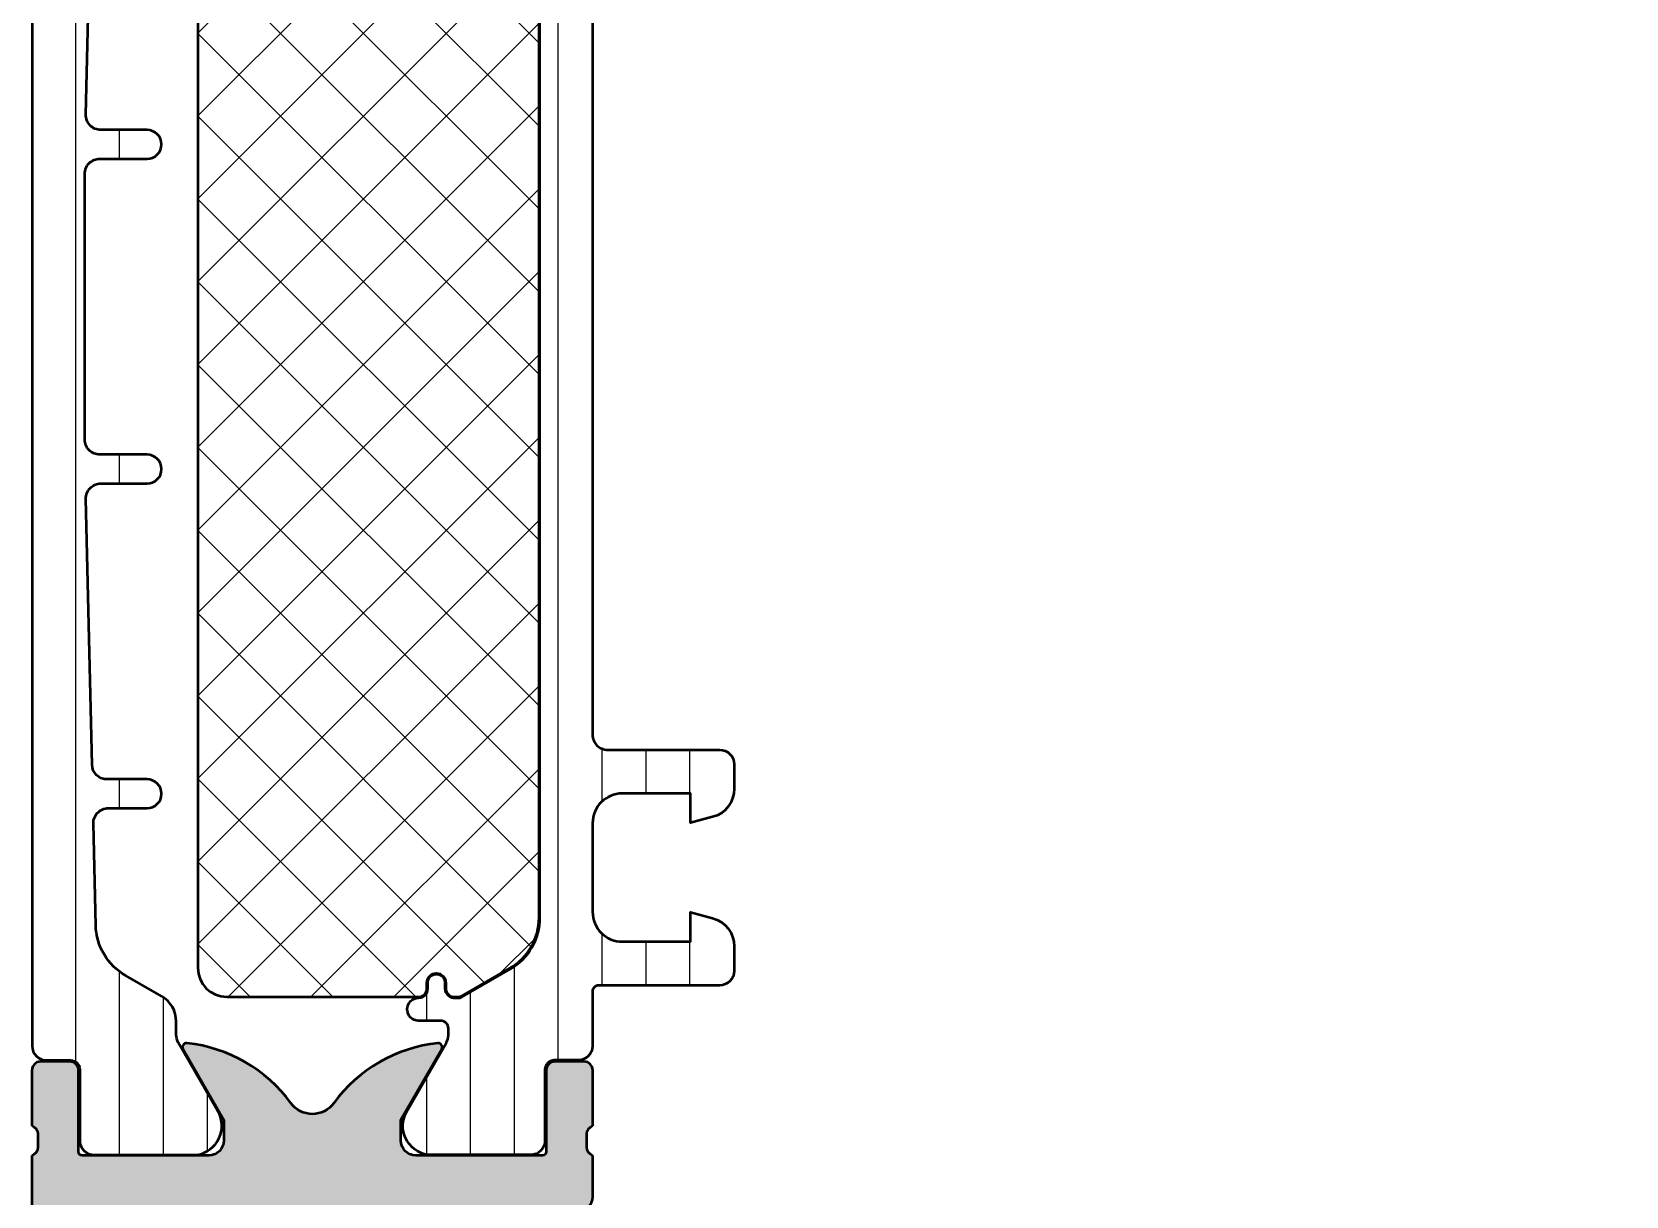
# Model space of a CAD drawing. Extents: x 0 to 54, y -50 to 90.
# Drawn here: x 0 to 54, y 11.1 to 50.6 of the extents above; entities that cross this region are included whole.
import ezdxf

# ---------------------------------------------------------------- set-up
doc = ezdxf.new("R2010")
doc.units = 0
for name, color, linetype, lineweight in [('0S-Alu contour', 7, 'Continuous', 50), ('0S-Alu hatch', 252, 'Continuous', 25), ('0S-Plastic contour', 254, 'Continuous', 50), ('0S-Plastic hatch', 253, 'Continuous', 25), ('0S-PT contour', 91, 'Continuous', 50), ('0S-PT hatch', 103, 'Continuous', 25)]:
    doc.layers.add(name, color=color, linetype=linetype, lineweight=lineweight)
pattern_1 = [(90, (0, 0), (-1.4859, 0), [])]

# ---------------------------------------------------------------- blocks, each defined once
blk = doc.blocks.new('284597__B7CDEF4E_EB04_4159_9AE5_3919DD23793E___165B28C4_A9F3_42C6_BBFE_C6AAACAE5285_')
at = {"layer": '0S-Plastic hatch'}
h = blk.add_hatch(dxfattribs=at)
h.set_pattern_fill('ANSI31', color=256, scale=0.4680000000000001, angle=45, style=0)
h.set_pattern_definition(pattern_1)
edge = h.paths.add_edge_path()
edge.add_line((0.0100000000000828, 66.29000299999997), (0.0099999999998932, 16.20999700000008))
edge.add_arc((0.4999999999999946, 16.20999700000008), 0.4900000000001015, 180, 270.0000000000001)
edge.add_line((0.4999999999999954, 15.71999699999998), (1.310334012242528, 15.71999699999998))
edge.add_ellipse((1.310333315049082, 15.40999630290373), major_axis=(-0.3100006970970319, 0), ratio=1, start_angle=179.99987114239, end_angle=269.9998711414446, ccw=False)
edge.add_line((1.620334012145329, 15.40999560570989), (1.61999938293617, 13.00999856426827))
edge.add_arc((2.109995360374914, 13.00999597743859), 0.4899959774455738, 179.9996975194316, 269.9999999999988)
edge.add_line((2.109995360374904, 12.51999999999301), (5.585822496184209, 12.51999999999998))
edge.add_arc((5.444228849108126, 13.49981807472282), 0.9899960709244734, 278.2228963588984, 392.7407569883865)
edge.add_line((6.276940554088972, 14.03524634894243), (4.958304390806209, 16.31919149350401))
edge.add_ellipse((5.399977361871166, 16.57419146728955), major_axis=(-0.5099999999999716, 0), ratio=1, start_angle=-0.5398516222250009, end_angle=29.99999659934531, ccw=False)
edge.add_line((4.88999999999987, 16.57899671221193), (4.889999999999863, 17.03149545762268))
edge.add_arc((3.899999999999896, 17.03149545762266), 0.9899999999999664, 0, 60.00000000000143)
edge.add_line((4.394999999999858, 17.88886060736924), (3.168146686273943, 18.59718469830504))
edge.add_ellipse((4.173146686274, 20.33789575991198), major_axis=(-2.010000000000209, 0), ratio=1, start_angle=1.3413950657791816, end_angle=60.00000000000148, ccw=False)
edge.add_line((2.163697512194492, 20.29084242005163), (2.082977305942251, 23.7380610928713))
edge.add_ellipse((2.592837544141473, 23.75000000000004), major_axis=(-0.5099999999999966, 0), ratio=1, start_angle=-90.0000000000004, end_angle=1.3413950657791816, ccw=False)
edge.add_line((2.592837544141477, 24.26000000000004), (3.900000000000044, 24.26000000000004))
edge.add_arc((3.900000000000044, 24.75000000000004), 0.4899999999999985, 270, 450)
edge.add_line((3.900000000000044, 25.24000000000004), (2.546005466508176, 25.24000000000004))
edge.add_ellipse((2.546005466508172, 25.75000000000004), major_axis=(-0.5100000000000016, 0), ratio=1, start_angle=1.3413950657781015, end_angle=90.00000000000051, ccw=False)
edge.add_line((2.036145228308944, 25.7380610928713), (1.825400878959062, 34.73806109287134))
edge.add_ellipse((2.33526111715824, 34.75000000000007), major_axis=(-0.5099999999999526, 0), ratio=1, start_angle=-90.00000000000023, end_angle=1.3413950657788973, ccw=False)
edge.add_line((2.335261117158242, 35.26000000000003), (3.900000000000046, 35.26000000000003))
edge.add_arc((3.900000000000044, 35.75000000000004), 0.490000000000002, 270.0000000000002, 450.0000000000001)
edge.add_line((3.900000000000043, 36.24000000000004), (2.299999999999988, 36.24000000000004))
edge.add_ellipse((2.299999999999981, 36.75000000000003), major_axis=(-0.5099999999999909, 0), ratio=1, start_angle=0, end_angle=90.00000000000068, ccw=False)
edge.add_line((1.789999999999986, 36.75000000000004), (1.789999999999987, 45.75000000000004))
edge.add_ellipse((2.299999999999981, 45.75000000000005), major_axis=(-0.5099999999999938, 0), ratio=1, start_angle=269.99999999999903, end_angle=360, ccw=False)
edge.add_line((2.299999999999989, 46.26000000000003), (3.900000000000037, 46.26000000000003))
edge.add_arc((3.900000000000036, 46.75000000000003), 0.490000000000002, 270.0000000000001, 450)
edge.add_line((3.900000000000036, 47.24000000000003), (2.335261117158287, 47.24000000000001))
edge.add_ellipse((2.335261117158291, 47.75000000000002), major_axis=(-0.5100000000000123, 0), ratio=1, start_angle=-1.3413950657770215, end_angle=89.99999999999972, ccw=False)
edge.add_line((1.825400878959056, 47.76193890712874), (2.036145228308942, 56.76193890712877))
edge.add_ellipse((2.546005466508159, 56.75000000000004), major_axis=(-0.5099999999999905, 0), ratio=1, start_angle=269.999999999999, end_angle=358.6586049342224, ccw=False)
edge.add_line((2.546005466508168, 57.26000000000003), (3.900000000000045, 57.26000000000003))
edge.add_arc((3.900000000000046, 57.75000000000003), 0.490000000000002, 269.9999999999999, 449.9999999999999)
edge.add_line((3.900000000000047, 58.24000000000004), (2.592837544141468, 58.24000000000005))
edge.add_ellipse((2.592837544141483, 58.75000000000005), major_axis=(-0.5100000000000052, 0), ratio=1, start_angle=-1.3413950657763962, end_angle=89.9999999999983, ccw=False)
edge.add_line((2.082977305942252, 58.76193890712876), (2.163697512194494, 62.20915757994845))
edge.add_ellipse((4.17314668627378, 62.16210424008812), major_axis=(-2.009999999999984, 0), ratio=1, start_angle=299.9999999999995, end_angle=358.65860493422105, ccw=False)
edge.add_line((3.168146686273803, 63.90281530169484), (4.394999999999868, 64.61113939263075))
edge.add_arc((3.899999999999875, 65.46850454237736), 0.9899999999999977, 299.9999999999991, 360)
edge.add_line((4.889999999999872, 65.4685045423774), (4.889999999999848, 65.92100328778808))
edge.add_ellipse((5.399977361871362, 65.92580853271035), major_axis=(-0.5100000000001886, 0), ratio=1, start_angle=-29.999996599345025, end_angle=0.5398516222114722, ccw=False)
edge.add_line((4.958304390806219, 66.18080850649599), (6.276940554089037, 68.46475365105766))
edge.add_arc((5.444228849108135, 69.00018192527715), 0.9899960709244578, 327.2592430116213, 441.7771036410989)
edge.add_line((5.585822496184259, 69.97999999999996), (2.109995360374929, 69.98000000000695))
edge.add_arc((2.109995360365549, 69.49000402257076), 0.4899959774362089, 89.99999999890326, 180.0079887600601)
edge.add_line((1.619999387692291, 69.48993570235022), (1.620334009229265, 67.09004622298075))
edge.add_ellipse((1.310334012242547, 67.09000299999998), major_axis=(-0.3099999999999861, 0), ratio=1, start_angle=89.99999999999909, end_angle=180.0079886915353, ccw=False)
edge.add_line((1.310334012242542, 66.780003), (0.5000000000000716, 66.78000299999997))
edge.add_arc((0.5000000000000804, 66.29000299999996), 0.4899999999999949, 90.00000000000104, 180)
at = {"layer": '0S-Plastic contour', "color": 7}
for points in [[(5.585822496184259, 69.97999999999996), (2.109995360374929, 69.98000000000695)], [(1.619999387692291, 69.48993570235022), (1.620334009229265, 67.09004622298075)], [(4.958304390806219, 66.18080850649599), (6.276940554089037, 68.46475365105766)], [(1.310334012242542, 66.780003), (0.5000000000000716, 66.78000299999997)], [(0.0100000000000828, 66.29000299999997), (0.0099999999998932, 16.20999700000008)], [(4.889999999999872, 65.4685045423774), (4.889999999999848, 65.92100328778808)], [(3.168146686273803, 63.90281530169484), (4.394999999999868, 64.61113939263075)], [(2.082977305942252, 58.76193890712876), (2.163697512194494, 62.20915757994845)], [(3.900000000000047, 58.24000000000004), (2.592837544141468, 58.24000000000005)], [(2.546005466508168, 57.26000000000003), (3.900000000000045, 57.26000000000003)], [(1.825400878959056, 47.76193890712874), (2.036145228308942, 56.76193890712877)], [(3.900000000000036, 47.24000000000003), (2.335261117158287, 47.24000000000001)], [(2.299999999999989, 46.26000000000003), (3.900000000000037, 46.26000000000003)], [(1.789999999999986, 36.75000000000004), (1.789999999999987, 45.75000000000004)], [(3.900000000000043, 36.24000000000004), (2.299999999999988, 36.24000000000004)], [(2.335261117158242, 35.26000000000003), (3.900000000000046, 35.26000000000003)], [(2.036145228308944, 25.7380610928713), (1.825400878959062, 34.73806109287134)], [(3.900000000000044, 25.24000000000004), (2.546005466508176, 25.24000000000004)], [(2.592837544141477, 24.26000000000004), (3.900000000000044, 24.26000000000004)], [(2.163697512194492, 20.29084242005163), (2.082977305942251, 23.7380610928713)], [(4.394999999999858, 17.88886060736924), (3.168146686273943, 18.59718469830504)], [(4.88999999999987, 16.57899671221193), (4.889999999999863, 17.03149545762268)], [(6.276940554088972, 14.03524634894243), (4.958304390806209, 16.31919149350401)], [(0.4999999999999954, 15.71999699999998), (1.310334012242528, 15.71999699999998)], [(1.620334012145329, 15.40999560570989), (1.61999938293617, 13.00999856426827)], [(2.109995360374904, 12.51999999999301), (5.585822496184209, 12.51999999999998)]]:
    blk.add_lwpolyline(points, dxfattribs=at)
for centre, radius, start, end in [((2.109995360365549, 69.49000402257076), 0.4899959774362089, 89.99999999890326, 180.0079887600601), ((5.444228849108135, 69.00018192527715), 0.9899960709244578, 327.2592430116213, 81.777103641099), ((0.5000000000000804, 66.29000299999996), 0.4899999999999949, 90.00000000000104, 180), ((3.899999999999875, 65.46850454237736), 0.9899999999999977, 299.9999999999991, 0), ((3.900000000000046, 57.75000000000003), 0.490000000000002, 269.9999999999999, 89.99999999999991), ((3.900000000000036, 46.75000000000003), 0.490000000000002, 270.0000000000001, 90.00000000000006), ((3.900000000000044, 35.75000000000004), 0.490000000000002, 270.0000000000002, 90.00000000000017), ((3.900000000000044, 24.75000000000004), 0.4899999999999985, 270, 90), ((3.899999999999896, 17.03149545762266), 0.9899999999999664, 0, 60.00000000000143), ((0.4999999999999946, 16.20999700000008), 0.4900000000001015, 180, 270.0000000000001), ((5.444228849108126, 13.49981807472282), 0.9899960709244734, 278.2228963588984, 32.74075698838647), ((2.109995360374914, 13.00999597743859), 0.4899959774455738, 179.9996975194316, 269.9999999999988)]:
    blk.add_arc(centre, radius, start, end, dxfattribs=at)
at = {"layer": '0S-Plastic contour', "color": 7, "extrusion": (0, 0, -1)}
for centre, radius, start, end in [((-1.310334012242547, 67.09000299999998), 0.3099999999999861, 179.9920113084647, 270.0000000000009), ((-5.399977361871362, 65.92580853271035), 0.5100000000001886, 359.4601483777885, 29.99999659934506), ((-4.17314668627378, 62.16210424008812), 2.009999999999984, 1.341395065778929, 60.00000000000049), ((-2.592837544141483, 58.75000000000005), 0.5100000000000052, 270.0000000000017, 1.341395065776483), ((-2.546005466508159, 56.75000000000004), 0.5099999999999905, 1.34139506577757, 90.00000000000101), ((-2.335261117158291, 47.75000000000002), 0.5100000000000123, 270.0000000000003, 1.341395065777027), ((-2.299999999999981, 45.75000000000005), 0.5099999999999938, 0, 90.00000000000095), ((-2.299999999999981, 36.75000000000003), 0.5099999999999909, 269.9999999999993, 0), ((-2.33526111715824, 34.75000000000007), 0.5099999999999526, 358.6586049342211, 90.00000000000026), ((-2.546005466508172, 25.75000000000004), 0.5100000000000016, 269.9999999999995, 358.6586049342219), ((-2.592837544141473, 23.75000000000004), 0.5099999999999966, 358.6586049342208, 90.0000000000004), ((-4.173146686274, 20.33789575991198), 2.010000000000209, 299.9999999999985, 358.6586049342208), ((-5.399977361871166, 16.57419146728955), 0.5099999999999716, 330.0000034006548, 0.5398516222249916), ((-1.310333315049082, 15.40999630290373), 0.3100006970970319, 90.00012885855539, 180.0001288576101)]:
    blk.add_arc(centre, radius, start, end, dxfattribs=at)
blk = doc.blocks.new('441630__C569B0F7_F8E8_4703_B30F_80F362D83D25_')
at = {"layer": '0S-PT hatch'}
h = blk.add_hatch(dxfattribs=at)
h.set_pattern_fill('ANSI37', color=256, scale=0.625, angle=90, style=0)
h.set_pattern_definition([(135, (0, 0), (-1.403165018917055, -1.403165018917055), []), (225, (0, 0), (1.403165018917055, -1.403165018917055), [])])
edge = h.paths.add_edge_path()
edge.add_arc((6.599999999999689, 63.65020331974262), 0.9799999999999826, 89.99999999958457, 180)
edge.add_line((5.619999999999707, 63.65020331974264), (5.619999999999716, 18.84979668030451))
edge.add_arc((6.599999999999717, 18.84979668030451), 0.9800000000000004, 180, 270)
edge.add_line((6.599999999999717, 17.86979668030451), (13.1010752143753, 17.86979668030451))
edge.add_arc((13.1010752143753, 18.14979668030452), 0.2800000000000082, 269.9999999999997, 360)
edge.add_line((13.38107521437531, 18.14979668030452), (13.3810752143753, 18.35036747559076))
edge.add_ellipse((13.70050441908907, 18.35036747559076), major_axis=(-0.3194292047137619, 0), ratio=1, start_angle=180, end_angle=360, ccw=False)
edge.add_line((14.01993362380283, 18.35036747559075), (14.01993362380283, 18.14979668030452))
edge.add_arc((14.29993362380282, 18.14979668030452), 0.2799999999999958, 180, 266.4872129359542)
edge.add_line((14.28277766033118, 17.87032275859203), (14.46501280946016, 17.87032275859203))
edge.add_arc((14.46501280946016, 18.05032275859202), 0.1799999999999891, 269.9999999999994, 299.9999999999997)
edge.add_line((14.55501280946016, 17.89443818591083), (16.1899999999997, 18.8383984804904))
edge.add_arc((15.19999999999972, 20.55312877998359), 1.979999999999988, 299.9999999999993, 360)
edge.add_line((17.17999999999971, 20.55312877998359), (17.1799999999997, 61.94646458067262))
edge.add_arc((15.19999999999971, 61.94646458067262), 1.979999999999993, 0, 60.00000000000052)
edge.add_line((16.18999999999969, 63.66119488016582), (14.55501280946014, 64.60515517474539))
edge.add_arc((14.46501280946022, 64.4492706020642), 0.1799999999999356, 60.00000000001956, 90.00000000001641)
edge.add_line((14.46501280946017, 64.62927060206415), (14.28277766033109, 64.62927060206415))
edge.add_arc((14.29993362380282, 64.34979668035167), 0.2799999999999941, 93.51278706406366, 180)
edge.add_line((14.01993362380283, 64.34979668035167), (14.01993362380283, 64.14922588506545))
edge.add_ellipse((13.69996681190126, 64.14922588506545), major_axis=(-0.3199668119015637, 0), ratio=1, start_angle=0, end_angle=180, ccw=False)
edge.add_line((13.3799999999997, 64.14922588506545), (13.3799999999997, 64.34979668030452))
edge.add_arc((13.09959336060873, 64.34979668030452), 0.2804066393909714, 0, 89.99999999958477)
edge.add_line((13.09959336061076, 64.6302033196955), (6.600000000006795, 64.6302033197426))
at = {"layer": '0S-PT contour', "color": 7}
for points in [[(13.09959336061076, 64.6302033196955), (6.600000000006795, 64.6302033197426)], [(13.3799999999997, 64.14922588506545), (13.3799999999997, 64.34979668030452)], [(14.01993362380283, 64.34979668035167), (14.01993362380283, 64.14922588506545)], [(14.46501280946017, 64.62927060206415), (14.28277766033109, 64.62927060206415)], [(16.18999999999969, 63.66119488016582), (14.55501280946014, 64.60515517474539)], [(5.619999999999707, 63.65020331974264), (5.619999999999716, 18.84979668030451)], [(17.17999999999971, 20.55312877998359), (17.1799999999997, 61.94646458067262)], [(14.55501280946016, 17.89443818591083), (16.1899999999997, 18.8383984804904)], [(6.599999999999717, 17.86979668030451), (13.1010752143753, 17.86979668030451)], [(13.38107521437531, 18.14979668030452), (13.3810752143753, 18.35036747559076)], [(14.01993362380283, 18.35036747559075), (14.01993362380283, 18.14979668030452)], [(14.28277766033118, 17.87032275859203), (14.46501280946016, 17.87032275859203)]]:
    blk.add_lwpolyline(points, dxfattribs=at)
for centre, radius, start, end in [((6.599999999999689, 63.65020331974262), 0.9799999999999826, 89.99999999958457, 180), ((13.09959336060873, 64.34979668030452), 0.2804066393909714, 0, 89.99999999958477), ((14.29993362380282, 64.34979668035167), 0.2799999999999941, 93.51278706406366, 180), ((14.46501280946022, 64.4492706020642), 0.1799999999999356, 60.00000000001956, 90.00000000001641), ((15.19999999999971, 61.94646458067262), 1.979999999999993, 0, 60.00000000000052), ((15.19999999999972, 20.55312877998359), 1.979999999999988, 299.9999999999993, 0), ((6.599999999999717, 18.84979668030451), 0.9800000000000004, 180, 270), ((13.1010752143753, 18.14979668030452), 0.2800000000000082, 269.9999999999997, 0), ((14.29993362380282, 18.14979668030452), 0.2799999999999958, 180, 266.4872129359542), ((14.46501280946016, 18.05032275859202), 0.1799999999999891, 269.9999999999994, 299.9999999999997)]:
    blk.add_arc(centre, radius, start, end, dxfattribs=at)
at = {"layer": '0S-PT contour', "color": 7, "extrusion": (0, 0, -1)}
for centre, radius, start, end in [((-13.69996681190126, 64.14922588506545), 0.3199668119015637, 180, 0), ((-13.70050441908907, 18.35036747559076), 0.3194292047137619, 0, 180)]:
    blk.add_arc(centre, radius, start, end, dxfattribs=at)
blk = doc.blocks.new('284597__64E10187_03A7_4AD6_8421_F3FF6ADFA0F5___BA65D422_709F_44D7_B257_395F33B5F6DD_')
at = {"layer": '0S-Plastic hatch'}
h = blk.add_hatch(dxfattribs=at)
h.set_pattern_fill('ANSI31', color=256, scale=0.4680000000000001, angle=45, style=0)
h.set_pattern_definition(pattern_1)
edge = h.paths.add_edge_path()
edge.add_arc((19.99999999999972, 61.75000000004718), 1.009999999999998, 89.99999999999879, 180)
edge.add_line((18.98999999999972, 61.75000000004717), (18.98999999999971, 58.75000000004718))
edge.add_arc((19.99999999999971, 58.75000000004718), 1.010000000000005, 180, 270.0000000000002)
edge.add_line((19.99999999999972, 57.74000000004718), (22.30999999999971, 57.74000000004718))
edge.add_line((22.30999999999971, 57.74000000004718), (22.30999999999971, 58.73696774631877))
edge.add_line((22.30999999999971, 58.73696774631877), (23.05623085465124, 58.53701579144772))
edge.add_ellipse((22.79999999999975, 57.58074922342157), major_axis=(-0.989999999999973, 0), ratio=1, start_angle=180, end_angle=255, ccw=False)
edge.add_line((23.78999999999973, 57.58074922342157), (23.78999999999971, 56.75000000004715))
edge.add_ellipse((23.29999999999974, 56.75000000004715), major_axis=(-0.4899999999999701, 0), ratio=1, start_angle=90, end_angle=180, ccw=False)
edge.add_line((23.29999999999974, 56.26000000004718), (19.49999999999972, 56.26000000004718))
edge.add_arc((19.49999999999972, 55.75000000004717), 0.5100000000000123, 90, 180)
edge.add_line((18.98999999999971, 55.75000000004717), (18.98999999999971, 26.74999999999998))
edge.add_arc((19.49999999999969, 26.74999999999998), 0.5099999999999802, 180, 270.0000000000008)
edge.add_line((19.4999999999997, 26.24), (23.29999999999976, 26.24))
edge.add_ellipse((23.29999999999976, 25.75000000000004), major_axis=(-0.4899999999999629, 0), ratio=1, start_angle=180, end_angle=270.0000000000004, ccw=False)
edge.add_line((23.78999999999972, 25.75000000000004), (23.78999999999972, 24.9192507766257))
edge.add_ellipse((22.79999999999963, 24.91925077662569), major_axis=(-0.9900000000000906, 0), ratio=1, start_angle=104.99999999999429, end_angle=180, ccw=False)
edge.add_line((23.05623085465105, 23.9629842085994), (22.30999999999971, 23.76303225372847))
edge.add_line((22.30999999999971, 23.76303225372847), (22.30999999999971, 24.75999999999997))
edge.add_line((22.30999999999971, 24.75999999999997), (19.99999999999964, 24.75999999999995))
edge.add_arc((19.99999999999965, 23.75000000000001), 1.009999999999937, 90.00000000000018, 180)
edge.add_line((18.98999999999971, 23.75000000000001), (18.98999999999972, 20.75))
edge.add_arc((19.99999999999971, 20.74999999999999), 1.00999999999999, 180, 270.0000000000002)
edge.add_line((19.99999999999971, 19.74), (22.30999999999972, 19.74))
edge.add_line((22.30999999999972, 19.74), (22.30999999999972, 20.73696774627159))
edge.add_line((22.30999999999972, 20.73696774627159), (23.05623085465127, 20.53701579140048))
edge.add_ellipse((22.79999999999972, 19.58074922337431), major_axis=(-0.9899999999999987, 0), ratio=1, start_angle=180, end_angle=254.99999999999682, ccw=False)
edge.add_line((23.78999999999971, 19.58074922337433), (23.78999999999971, 18.74999999999993))
edge.add_ellipse((23.29999999999972, 18.74999999999993), major_axis=(-0.4899999999999949, 0), ratio=1, start_angle=89.9999999999996, end_angle=180, ccw=False)
edge.add_line((23.29999999999971, 18.25999999999994), (19.19999999999974, 18.26))
edge.add_arc((19.19999999999974, 18.04999999999997), 0.2100000000000257, 89.99999999999903, 180)
edge.add_line((18.98999999999971, 18.04999999999997), (18.98999999999972, 16.20999432109049))
edge.add_ellipse((18.50000267890203, 16.20999432109049), major_axis=(-0.4899973210976896, 0), ratio=1, start_angle=89.9999999999996, end_angle=180, ccw=False)
edge.add_line((18.50000267890202, 15.7199969999928), (17.68966866665957, 15.71999699999998))
edge.add_arc((17.68966866665953, 15.40999699999992), 0.3100000000000556, 89.99999999999145, 180)
edge.add_line((17.37966866665947, 15.40999700000056), (17.38000061715215, 13.00999723390926))
edge.add_ellipse((16.89000530482972, 13.00999531231877), major_axis=(-0.4899953123262029, 0), ratio=1, start_angle=89.9999222159276, end_angle=180.0002246933706, ccw=False)
edge.add_line((16.89000463961788, 12.51999999999301), (13.4141775038086, 12.51999999999998))
edge.add_ellipse((13.55577115088469, 13.49981807472283), major_axis=(-0.989996070924475, 0), ratio=1, start_angle=-32.74075698838499, end_angle=81.77710364110169, ccw=False)
edge.add_line((12.72305944590383, 14.03524634894242), (14.04169574211223, 16.31919172373777))
edge.add_arc((13.60002365369272, 16.5741911879278), 0.5099989808088427, 330.0000034006544, 360.0057438232341)
edge.add_line((14.11002263193887, 16.5742423146257), (14.10999999868384, 16.80002606457013))
edge.add_arc((13.84999999994501, 16.79999999995469), 0.2600000000452986, 0.0057438170791521, 89.99999999386789)
edge.add_line((13.84999999997283, 17.05999999999999), (13.09959336060871, 17.06000000000001))
edge.add_ellipse((13.09959336060873, 17.44925907311676), major_axis=(-0.3892590731167508, 0), ratio=1, start_angle=-90.00000000000313, end_angle=89.99999999999687, ccw=False)
edge.add_arc((13.09959336060878, 18.15000000000004), 0.3114818537665265, 269.9999999999954, 360)
edge.add_line((13.4110752143753, 18.15000000000005), (13.4110752143753, 18.35057079528622))
edge.add_ellipse((13.70050441908907, 18.35057079528622), major_axis=(-0.2894292047137625, 0), ratio=1, start_angle=180, end_angle=360, ccw=False)
edge.add_line((13.98993362380283, 18.35057079528622), (13.98993362380283, 18.14999999999996))
edge.add_arc((14.29993362380278, 18.14999999999996), 0.3099999999999472, 180, 266.6615612799526)
edge.add_line((14.28188115084513, 17.84052607828751), (14.46501280945994, 17.84052607828745))
edge.add_arc((14.46501280946, 18.05052607828745), 0.2099999999999973, 269.9999999999826, 299.9999999999984)
edge.add_line((14.57001280945999, 17.86866074349272), (16.20499999999969, 18.81262103807235))
edge.add_arc((15.19999999999976, 20.55333209967906), 2.009999999999958, 299.9999999999984, 360)
edge.add_line((17.20999999999971, 20.55333209967906), (17.2099999999997, 61.94666790036812))
edge.add_arc((15.1999999999998, 61.94666790036812), 2.009999999999905, 0, 59.99999999999708)
edge.add_line((16.20499999999984, 63.68737896197472), (14.5700128094603, 64.63133925655444))
edge.add_arc((14.46501280946029, 64.44947392175972), 0.2099999999999949, 59.99999999999683, 90.00000000000486)
edge.add_line((14.46501280946027, 64.65947392175973), (14.28188115084522, 64.65947392175968))
edge.add_arc((14.29993362380279, 64.35000000004725), 0.3099999999999505, 93.33843872003445, 180)
edge.add_line((13.98993362380285, 64.35000000004723), (13.98993362380283, 64.14942920476095))
edge.add_ellipse((13.70050441908906, 64.14942920476093), major_axis=(-0.2894292047137625, 0), ratio=1, start_angle=0, end_angle=180, ccw=False)
edge.add_line((13.4110752143753, 64.14942920476093), (13.4110752143753, 64.35000000004709))
edge.add_arc((13.09959336060873, 64.35000000004709), 0.3114818537665744, 0, 90.00000000000033)
edge.add_ellipse((13.09959336060872, 65.05074092693042), major_axis=(-0.3892590731167473, 0), ratio=1, start_angle=-89.99999999999858, end_angle=90.00000000000131, ccw=False)
edge.add_line((13.09959336060871, 65.44000000004716), (13.84999999997282, 65.44000000004719))
edge.add_arc((13.84999999997281, 65.70000000006466), 0.2600000000174703, 270.0000000000019, 359.9942561767024)
edge.add_line((14.10999999868381, 65.6999739354215), (14.11002263191169, 65.92575741511283))
edge.add_arc((13.60002263447407, 65.92580853907533), 0.5100000000000325, 359.9942564954373, 389.9999965993477)
edge.add_line((14.04169560553907, 66.18080851286093), (12.72305944590381, 68.46475365110477))
edge.add_ellipse((13.55577115088467, 69.00018192532433), major_axis=(-0.9899960709244604, 0), ratio=1, start_angle=-81.77710364109493, end_angle=32.74075698838328, ccw=False)
edge.add_line((13.41417750380848, 69.98000000004714), (16.8900046396179, 69.98000000005413))
edge.add_ellipse((16.89000463961789, 69.49000402260856), major_axis=(-0.4899959774455738, 0), ratio=1, start_angle=179.9920752627074, end_angle=269.9999999999992, ccw=False)
edge.add_line((17.38000061237655, 69.48993624991385), (17.37966866962477, 67.0900458775854))
edge.add_arc((17.68966866666546, 67.09000300005313), 0.310000000005986, 179.9920751560094, 269.9999999988969)
edge.add_line((17.68966866665949, 66.78000300004715), (18.50000267890209, 66.78000300005435))
edge.add_ellipse((18.50000267890205, 66.2900056789567), major_axis=(-0.489997321097647, 0), ratio=1, start_angle=180, end_angle=269.999999999995, ccw=False)
edge.add_line((18.9899999999997, 66.29000567895666), (18.9899999999997, 64.45000000004718))
edge.add_arc((19.19999999999974, 64.4500000000472), 0.2100000000000328, 180, 270.0000000000009)
edge.add_line((19.19999999999974, 64.24000000004716), (23.29999999999972, 64.2400000000472))
edge.add_ellipse((23.29999999999973, 63.75000000004721), major_axis=(-0.4899999999999949, 0), ratio=1, start_angle=180, end_angle=270.0000000000008, ccw=False)
edge.add_line((23.78999999999972, 63.75000000004722), (23.78999999999972, 62.91925077667285))
edge.add_ellipse((22.79999999999981, 62.91925077667285), major_axis=(-0.9899999999999058, 0), ratio=1, start_angle=104.99999999999861, end_angle=180, ccw=False)
edge.add_line((23.05623085465126, 61.96298420864675), (22.30999999999971, 61.76303225377562))
edge.add_line((22.30999999999971, 61.76303225377562), (22.30999999999971, 62.76000000004713))
edge.add_line((22.30999999999971, 62.76000000004713), (19.99999999999974, 62.76000000004717))
at = {"layer": '0S-Plastic contour', "color": 7}
for points in [[(13.41417750380848, 69.98000000004714), (16.8900046396179, 69.98000000005413)], [(17.38000061237655, 69.48993624991385), (17.37966866962477, 67.0900458775854)], [(14.04169560553907, 66.18080851286093), (12.72305944590381, 68.46475365110477)], [(17.68966866665949, 66.78000300004715), (18.50000267890209, 66.78000300005435)], [(14.10999999868381, 65.6999739354215), (14.11002263191169, 65.92575741511283)], [(18.9899999999997, 66.29000567895666), (18.9899999999997, 64.45000000004718)], [(13.09959336060871, 65.44000000004716), (13.84999999997282, 65.44000000004719)], [(13.4110752143753, 64.14942920476093), (13.4110752143753, 64.35000000004709)], [(13.98993362380285, 64.35000000004723), (13.98993362380283, 64.14942920476095)], [(14.46501280946027, 64.65947392175973), (14.28188115084522, 64.65947392175968)], [(16.20499999999984, 63.68737896197472), (14.5700128094603, 64.63133925655444)], [(19.19999999999974, 64.24000000004716), (23.29999999999972, 64.2400000000472)], [(23.78999999999972, 63.75000000004722), (23.78999999999972, 62.91925077667285)], [(23.05623085465126, 61.96298420864675), (22.30999999999971, 61.76303225377562), (22.30999999999971, 62.76000000004713), (19.99999999999974, 62.76000000004717)], [(17.20999999999971, 20.55333209967906), (17.2099999999997, 61.94666790036813)], [(18.98999999999972, 61.75000000004717), (18.98999999999971, 58.75000000004718)], [(19.99999999999972, 57.74000000004718), (22.30999999999971, 57.74000000004718), (22.30999999999971, 58.73696774631877), (23.05623085465124, 58.53701579144772)], [(23.78999999999973, 57.58074922342157), (23.78999999999971, 56.75000000004715)], [(23.29999999999974, 56.26000000004718), (19.49999999999972, 56.26000000004718)], [(18.98999999999971, 55.75000000004717), (18.98999999999971, 26.74999999999998)], [(19.4999999999997, 26.24), (23.29999999999976, 26.24)], [(23.78999999999972, 25.75000000000004), (23.78999999999972, 24.9192507766257)], [(23.05623085465105, 23.9629842085994), (22.30999999999971, 23.76303225372847), (22.30999999999971, 24.75999999999997), (19.99999999999964, 24.75999999999995)], [(18.98999999999971, 23.75000000000001), (18.98999999999972, 20.75)], [(19.99999999999971, 19.74), (22.30999999999972, 19.74), (22.30999999999972, 20.73696774627159), (23.05623085465127, 20.53701579140048)], [(23.78999999999971, 19.58074922337433), (23.78999999999971, 18.74999999999993)], [(14.57001280945999, 17.86866074349272), (16.20499999999969, 18.81262103807235)], [(13.4110752143753, 18.15000000000005), (13.4110752143753, 18.35057079528622)], [(13.98993362380283, 18.35057079528622), (13.98993362380283, 18.14999999999996)], [(14.28188115084513, 17.84052607828751), (14.46501280945994, 17.84052607828745)], [(18.98999999999971, 18.04999999999997), (18.98999999999972, 16.20999432109049)], [(23.29999999999971, 18.25999999999994), (19.19999999999974, 18.26)], [(13.84999999997283, 17.05999999999999), (13.09959336060871, 17.06000000000001)], [(14.11002263193887, 16.5742423146257), (14.10999999868384, 16.80002606457013)], [(12.72305944590383, 14.03524634894242), (14.04169574211223, 16.31919172373777)], [(18.50000267890202, 15.7199969999928), (17.68966866665957, 15.71999699999998)], [(17.37966866665947, 15.40999700000056), (17.38000061715215, 13.00999723390926)], [(16.89000463961788, 12.51999999999301), (13.4141775038086, 12.51999999999998)]]:
    blk.add_lwpolyline(points, dxfattribs=at)
at = {"layer": '0S-Plastic contour', "color": 7, "extrusion": (0, 0, -1)}
for centre, radius, start, end in [((-13.55577115088467, 69.00018192532433), 0.9899960709244604, 327.2592430116167, 81.777103641095), ((-16.89000463961789, 69.49000402260856), 0.4899959774455738, 90.00000000000082, 180.0079247372927), ((-18.50000267890205, 66.2900056789567), 0.489997321097647, 90.000000000005, 180), ((-13.09959336060872, 65.05074092693042), 0.3892590731167473, 269.9999999999987, 89.9999999999987), ((-13.70050441908906, 64.14942920476093), 0.2894292047137625, 180, 0), ((-23.29999999999973, 63.75000000004721), 0.4899999999999949, 89.99999999999918, 180), ((-22.79999999999981, 62.91925077667285), 0.989999999999906, 180, 255.0000000000014), ((-22.79999999999975, 57.58074922342157), 0.989999999999973, 105, 180), ((-23.29999999999974, 56.75000000004715), 0.4899999999999701, 180, 270), ((-23.29999999999976, 25.75000000000004), 0.4899999999999629, 89.99999999999959, 180), ((-22.79999999999963, 24.91925077662569), 0.9900000000000908, 180, 255.0000000000057), ((-22.79999999999972, 19.58074922337431), 0.9899999999999987, 105.0000000000032, 180), ((-13.70050441908907, 18.35057079528622), 0.2894292047137625, 0, 180), ((-23.29999999999972, 18.74999999999993), 0.4899999999999949, 180, 270.0000000000004), ((-13.09959336060873, 17.44925907311676), 0.3892590731167509, 270.0000000000031, 90.00000000000314), ((-18.50000267890203, 16.20999432109049), 0.4899973210976896, 180, 270.0000000000004), ((-13.55577115088469, 13.49981807472283), 0.9899960709244751, 278.2228963588983, 32.74075698838505), ((-16.89000530482972, 13.00999531231877), 0.4899953123262029, 179.9997753066294, 270.0000777840724)]:
    blk.add_arc(centre, radius, start, end, dxfattribs=at)
at = {"layer": '0S-Plastic contour', "color": 7}
for centre, radius, start, end in [((17.68966866666546, 67.09000300005313), 0.310000000005986, 179.9920751560094, 269.9999999988969), ((13.60002263447407, 65.92580853907533), 0.5100000000000325, 359.9942564954373, 29.99999659934769), ((13.84999999997281, 65.70000000006466), 0.2600000000174703, 270.0000000000019, 359.9942561767024), ((13.09959336060873, 64.35000000004709), 0.3114818537665744, 0, 90.00000000000033), ((14.29993362380279, 64.35000000004725), 0.3099999999999505, 93.33843872003445, 180), ((14.46501280946029, 64.44947392175972), 0.2099999999999949, 59.99999999999683, 90.00000000000486), ((19.19999999999974, 64.4500000000472), 0.2100000000000328, 180, 270.0000000000009), ((15.1999999999998, 61.94666790036812), 2.009999999999905, 0, 59.99999999999708), ((19.99999999999972, 61.75000000004718), 1.009999999999998, 89.99999999999879, 180), ((19.99999999999971, 58.75000000004718), 1.010000000000005, 180, 270.0000000000002), ((19.49999999999972, 55.75000000004717), 0.5100000000000123, 90, 180), ((19.49999999999969, 26.74999999999998), 0.5099999999999802, 180, 270.0000000000008), ((19.99999999999965, 23.75000000000001), 1.009999999999937, 90.00000000000018, 180), ((15.19999999999976, 20.55333209967906), 2.009999999999958, 299.9999999999984, 0), ((19.99999999999971, 20.74999999999999), 1.00999999999999, 180, 270.0000000000002), ((13.09959336060878, 18.15000000000004), 0.3114818537665265, 269.9999999999954, 0), ((14.29993362380278, 18.14999999999996), 0.3099999999999472, 180, 266.6615612799526), ((14.46501280946, 18.05052607828745), 0.2099999999999973, 269.9999999999826, 299.9999999999984), ((19.19999999999974, 18.04999999999997), 0.2100000000000257, 89.99999999999903, 180), ((13.84999999994501, 16.79999999995469), 0.2600000000452986, 0.0057438170791521, 89.99999999386789), ((13.60002365369272, 16.5741911879278), 0.5099989808088427, 330.0000034006544, 0.0057438232341285), ((17.68966866665953, 15.40999699999992), 0.3100000000000556, 89.99999999999145, 180)]:
    blk.add_arc(centre, radius, start, end, dxfattribs=at)
blk = doc.blocks.new('445410__CE67EF5B_D37E_4241_BA9C_2A83F6977223_')
at = {"layer": '0S-Alu hatch'}
h = blk.add_hatch(color=256, dxfattribs=at)
edge = h.paths.add_edge_path()
edge.add_arc((0.499999999999999, 10.2), 0.4999999999999997, 180, 270.0000000000002)
edge.add_line((0.5000000000000006, 9.7), (1.499999999999999, 9.700000000000003))
edge.add_line((1.499999999999999, 9.700000000000003), (1.499999999999999, 10.5))
edge.add_line((1.499999999999999, 10.5), (3.000000000000002, 10.5))
edge.add_line((3.000000000000002, 10.5), (3.807179676972448, 10.03397459621556))
edge.add_arc((4.307179676972451, 10.9), 1.000000000000001, 239.9999999999999, 270)
edge.add_line((4.307179676972451, 9.900000000000002), (13.69999999999999, 9.900000000000002))
edge.add_ellipse((13.7, 8.900000000000002), major_axis=(-1.000000000000001, 0), ratio=1, start_angle=180, end_angle=270.0000000000001, ccw=False)
edge.add_line((14.7, 8.900000000000002), (14.7, 2.8))
edge.add_ellipse((13.69999999999999, 2.800000000000001), major_axis=(-1.000000000000003, 0), ratio=1, start_angle=90, end_angle=180, ccw=False)
edge.add_line((13.69999999999999, 1.799999999999997), (4.307179676972449, 1.800000000000004))
edge.add_arc((4.307179676972447, 0.8000000000000091), 0.9999999999999954, 89.99999999999991, 119.9999999999999)
edge.add_line((3.807179676972451, 1.666025403784444), (2.999999999999998, 1.200000000000005))
edge.add_line((2.999999999999998, 1.200000000000005), (1.499999999999998, 1.200000000000006))
edge.add_line((1.499999999999998, 1.200000000000006), (1.499999999999997, 2.000000000000006))
edge.add_line((1.499999999999997, 2.000000000000006), (0.4999999999999984, 2.000000000000007))
edge.add_arc((0.4999999999999983, 1.500000000000007), 0.5, 89.99999999999999, 180)
edge.add_line((-1.8e-15, 1.500000000000006), (-3.1e-15, -39.80000000000001))
edge.add_arc((0.5000000000000052, -39.8), 0.5000000000000082, 180, 270.0000000000004)
edge.add_line((0.5000000000000085, -40.30000000000001), (1.499999999999999, -40.30000000000001))
edge.add_line((1.499999999999999, -40.30000000000001), (1.499999999999999, -39.50000000000001))
edge.add_line((1.499999999999999, -39.50000000000001), (2.999999999999991, -39.50000000000001))
edge.add_line((2.999999999999991, -39.50000000000001), (3.8071796769725, -39.96602540378447))
edge.add_arc((4.30717967697248, -39.10000000000003), 0.9999999999999861, 240.0000000000009, 270)
edge.add_line((4.30717967697248, -40.10000000000001), (13.7, -40.10000000000001))
edge.add_ellipse((13.7, -41.10000000000002), major_axis=(-1, 0), ratio=1, start_angle=180, end_angle=269.9999999999996, ccw=False)
edge.add_line((14.69999999999999, -41.10000000000001), (14.69999999999999, -47.20000000000001))
edge.add_ellipse((13.69999999999999, -47.20000000000001), major_axis=(-0.9999999999999982, 0), ratio=1, start_angle=90, end_angle=180, ccw=False)
edge.add_line((13.69999999999999, -48.20000000000002), (4.307179676972435, -48.2))
edge.add_arc((4.307179676972431, -49.19999999999996), 0.9999999999999644, 89.9999999999998, 120.0000000000002)
edge.add_line((3.807179676972445, -48.33397459621555), (2.999999999999969, -48.80000000000002))
edge.add_line((2.999999999999969, -48.80000000000002), (1.499999999999998, -48.79999999999999))
edge.add_line((1.499999999999998, -48.79999999999999), (1.499999999999998, -48))
edge.add_line((1.499999999999998, -48), (0.4999999999999796, -48))
edge.add_arc((0.4999999999999795, -48.49999999999999), 0.4999999999999858, 89.99999999999999, 180)
edge.add_line((-6.3e-15, -48.49999999999999), (-3e-15, -49.50000000000001))
edge.add_arc((0.5000000000000031, -49.50000000000001), 0.5000000000000062, 180, 270)
edge.add_line((0.5000000000000029, -50.00000000000002), (22.5, -50.00000000000001))
edge.add_arc((22.5, -48.50000000000002), 1.499999999999992, 270, 360)
edge.add_line((24, -48.50000000000001), (23.99999999999999, -0.5000000000000071))
edge.add_ellipse((24.49999999999999, -0.5000000000000018), major_axis=(-0.5, 0), ratio=1, start_angle=270, end_angle=360, ccw=False)
edge.add_line((24.49999999999999, -4e-16), (53.5, 0))
edge.add_arc((53.5, 0.4999999999999948), 0.4999999999999948, 270, 360)
edge.add_line((53.99999999999999, 0.4999999999999947), (53.99999999999999, 4.500000000000007))
edge.add_arc((53.5, 4.500000000000007), 0.4999999999999929, 0, 90)
edge.add_line((53.5, 5), (52.2, 4.999999999999999))
edge.add_arc((52.2, 4.5), 0.4999999999999992, 90, 180)
edge.add_line((51.7, 4.5), (51.7, 3.999999999999999))
edge.add_line((51.7, 3.999999999999999), (52.7, 4))
edge.add_line((52.7, 4), (52.70000000000001, 2.500000000000007))
edge.add_ellipse((51.7, 2.500000000000004), major_axis=(-1.000000000000007, 0), ratio=1, start_angle=90, end_angle=180, ccw=False)
edge.add_line((51.7, 1.499999999999995), (47.7, 1.499999999999999))
edge.add_ellipse((47.70000000000001, 2.500000000000007), major_axis=(-1.000000000000008, 0), ratio=1, start_angle=0, end_angle=89.9999999999996, ccw=False)
edge.add_line((46.7, 2.500000000000005), (46.7, 3.999999999999999))
edge.add_line((46.7, 3.999999999999999), (47.69999999999999, 3.999999999999999))
edge.add_line((47.69999999999999, 3.999999999999999), (47.7, 4.499999999999992))
edge.add_arc((47.2, 4.499999999999999), 0.5, 0, 90)
edge.add_line((47.2, 4.999999999999999), (44.39999999999999, 4.999999999999999))
edge.add_arc((44.39999999999998, 4.500000000000007), 0.499999999999992, 89.9999999999992, 180)
edge.add_line((43.89999999999999, 4.500000000000007), (43.89999999999999, 4.300000000000002))
edge.add_arc((44.4, 4.300000000000002), 0.5, 180, 270)
edge.add_line((44.4, 3.800000000000002), (44.90000000000001, 3.799999999999998))
edge.add_ellipse((44.90000000000001, 3.300000000000012), major_axis=(-0.4999999999999863, 0), ratio=1, start_angle=180, end_angle=270, ccw=False)
edge.add_line((45.4, 3.300000000000014), (45.4, 2.50000000000001))
edge.add_ellipse((44.89999999999998, 2.50000000000001), major_axis=(-0.5000000000000142, 0), ratio=1, start_angle=90, end_angle=180, ccw=False)
edge.add_line((44.89999999999998, 1.999999999999996), (24.1, 2.000000000000001))
edge.add_line((24.1, 2.000000000000001), (18.02875295001208, 2.433660503570565))
edge.add_ellipse((18.09999999999999, 3.4311192034013), major_axis=(-0.9999999999999996, 0), ratio=1, start_angle=0, end_angle=85.91438322002512, ccw=False)
edge.add_line((17.09999999999999, 3.431119203401299), (17.1, 10.1))
edge.add_ellipse((17.6, 10.1), major_axis=(-0.5000000000000036, 0), ratio=1, start_angle=270, end_angle=360, ccw=False)
edge.add_line((17.6, 10.6), (18.5, 10.6))
edge.add_arc((18.5, 11.1), 0.5, 270, 360)
edge.add_line((19, 11.1), (19, 12.49999999999999))
edge.add_ellipse((19.07883644654305, 12.76752059199311), major_axis=(-0.2788950563274406, 0), ratio=1, start_angle=-1.1645893741010127, end_angle=73.58012358050752, ccw=False)
edge.add_line((18.79999899999999, 12.7731889999915), (18.79999899999999, 13.22678299999149))
edge.add_ellipse((19.07886709564316, 13.23244365946854), major_axis=(-0.2789255417371468, 0), ratio=1, start_angle=-73.57540544464553, end_angle=1.162870072884573, ccw=False)
edge.add_line((19, 13.49998699999148), (19, 15.37999799999999))
edge.add_arc((18.69999999999999, 15.37999799999999), 0.3000000000000043, 0, 90)
edge.add_line((18.69999999999999, 15.67999799999999), (17.72002568095721, 15.67999799999999))
edge.add_arc((17.72002568095721, 15.37999799999999), 0.3000000000000025, 90, 180)
edge.add_line((17.42002568095721, 15.37999799999999), (17.42002568095721, 12.62))
edge.add_ellipse((17.30002568095724, 12.62), major_axis=(-0.1199999999999726, 0), ratio=1, start_angle=90, end_angle=180, ccw=False)
edge.add_line((17.30002568095724, 12.50000000000003), (13.00000000000005, 12.50000000000003))
edge.add_ellipse((13.00000000000005, 13.00000000000002), major_axis=(-0.4999999999999841, 0), ratio=1, start_angle=0, end_angle=89.99999999999977, ccw=False)
edge.add_line((12.50000000000006, 13.00000000000007), (12.50000000000013, 13.70000000000009))
edge.add_line((12.50000000000013, 13.70000000000009), (13.88149545762234, 16.09282032302733))
edge.add_arc((13.76188021535156, 16.16188021535156), 0.1381197846484441, 329.999999999998, 455.9892614271309)
edge.add_arc((14.2691788353676, 11.32653872394099), 4.999999999999996, 95.98926142712953, 143.9336124660793)
edge.add_ellipse((9.500000000000007, 14.80000000000004), major_axis=(-0.9000000000000081, 0), ratio=1, start_angle=36.0663875339211, end_angle=143.9336124660793, ccw=False)
edge.add_arc((4.730821164632407, 11.32653872394097), 5.000000000000007, 36.06638753392076, 84.01073857287064)
edge.add_arc((5.238119784648445, 16.16188021535156), 0.1381197846484441, 84.0107385728705, 210.0000000000003)
edge.add_line((5.118504542377658, 16.09282032302734), (6.499999999999864, 13.7000000000001))
edge.add_line((6.499999999999864, 13.7000000000001), (6.499999999999931, 13.00000000000007))
edge.add_ellipse((5.999999999999947, 13.00000000000002), major_axis=(-0.4999999999999841, 0), ratio=1, start_angle=89.99999999999989, end_angle=180, ccw=False)
edge.add_line((5.999999999999946, 12.50000000000003), (1.699974319042762, 12.50000000000003))
edge.add_ellipse((1.699974319042764, 12.62), major_axis=(-0.1199999999999672, 0), ratio=1, start_angle=0, end_angle=89.99999999999909, ccw=False)
edge.add_line((1.579974319042797, 12.62), (1.579974319042797, 15.37999799999999))
edge.add_arc((1.279974319042798, 15.37999799999999), 0.2999999999999992, 0, 90)
edge.add_line((1.279974319042798, 15.67999799999999), (0.3000000000000116, 15.67999799999999))
edge.add_arc((0.3000000000000116, 15.37999799999999), 0.3000000000000007, 90, 180)
edge.add_line((1.09e-14, 15.37999799999999), (1.06e-14, 13.49998699999148))
edge.add_ellipse((-0.0788670956431573, 13.23244365946854), major_axis=(-0.2789255417371492, 0), ratio=1, start_angle=178.8371299271148, end_angle=253.57540544464518, ccw=False)
edge.add_line((0.200001000000011, 13.22678299999149), (0.200001000000011, 12.77318899999148))
edge.add_ellipse((-0.0788364465430454, 12.76752059199311), major_axis=(-0.2788950563274435, 0), ratio=1, start_angle=106.419876419492, end_angle=181.1645893740982, ccw=False)
edge.add_line((-1e-16, 12.49999999999998), (-7e-16, 10.2))
edge = h.paths.add_edge_path()
edge.add_line((1.999999999999997, -37.80000000000001), (1.999999999999999, -0.5))
edge.add_ellipse((2.499999999999999, -0.5), major_axis=(-0.5, 0), ratio=1, start_angle=269.99999999999994, end_angle=360, ccw=False)
edge.add_line((2.5, -1e-16), (21.5, 1.2e-15))
edge.add_ellipse((21.5, -0.4999999999999988), major_axis=(-0.5, 0), ratio=1, start_angle=180, end_angle=270, ccw=False)
edge.add_line((22, -0.5), (22, -47.5))
edge.add_ellipse((21.5, -47.5), major_axis=(-0.5, 0), ratio=1, start_angle=90, end_angle=180, ccw=False)
edge.add_line((21.5, -48), (16.99999999999999, -48))
edge.add_ellipse((16.99999999999999, -47.5), major_axis=(-0.4999999999999965, 0), ratio=1, start_angle=0, end_angle=90, ccw=False)
edge.add_line((16.49999999999999, -47.5), (16.49999999999999, -41.1))
edge.add_arc((13.7, -41.10000000000001), 2.79999999999999, 0, 90.00000000000006)
edge.add_line((13.7, -38.30000000000002), (2.499999999999998, -38.30000000000001))
edge.add_ellipse((2.499999999999998, -37.80000000000001), major_axis=(-0.5000000000000007, 0), ratio=1, start_angle=0, end_angle=90, ccw=False)
at = {"layer": '0S-Alu contour', "color": 7}
for points in [[(1.279974319042798, 15.67999799999999), (0.3000000000000116, 15.67999799999999)], [(5.118504542377658, 16.09282032302734), (6.499999999999864, 13.7000000000001), (6.499999999999931, 13.00000000000007)], [(12.50000000000006, 13.00000000000007), (12.50000000000013, 13.70000000000009), (13.88149545762234, 16.09282032302733)], [(18.69999999999999, 15.67999799999999), (17.72002568095721, 15.67999799999999)], [(1.09e-14, 15.37999799999999), (1.06e-14, 13.49998699999148)], [(1.579974319042797, 12.62), (1.579974319042797, 15.37999799999999)], [(17.42002568095721, 15.37999799999999), (17.42002568095721, 12.62)], [(19, 13.49998699999148), (19, 15.37999799999999)], [(0.200001000000011, 13.22678299999149), (0.200001000000011, 12.77318899999148)], [(18.79999899999999, 12.7731889999915), (18.79999899999999, 13.22678299999149)], [(-1e-16, 12.49999999999998), (-7e-16, 10.2)], [(5.999999999999946, 12.50000000000003), (1.699974319042762, 12.50000000000003)], [(17.30002568095724, 12.50000000000003), (13.00000000000005, 12.50000000000003)], [(19, 11.1), (19, 12.49999999999999)], [(0.5000000000000006, 9.7), (1.499999999999999, 9.700000000000003), (1.499999999999999, 10.5), (3.000000000000002, 10.5), (3.807179676972448, 10.03397459621556)], [(17.6, 10.6), (18.5, 10.6)], [(4.307179676972451, 9.900000000000002), (13.69999999999999, 9.900000000000002)], [(17.09999999999999, 3.431119203401299), (17.1, 10.1)], [(14.7, 8.900000000000002), (14.7, 2.8)], [(47.2, 4.999999999999999), (44.39999999999999, 4.999999999999999)], [(53.5, 5), (52.2, 4.999999999999999)], [(43.89999999999999, 4.500000000000007), (43.89999999999999, 4.300000000000002)], [(46.7, 2.500000000000005), (46.7, 3.999999999999999), (47.69999999999999, 3.999999999999999), (47.7, 4.499999999999992)], [(51.7, 4.5), (51.7, 3.999999999999999), (52.7, 4), (52.70000000000001, 2.500000000000007)], [(53.99999999999999, 0.4999999999999947), (53.99999999999999, 4.500000000000007)], [(44.4, 3.800000000000002), (44.90000000000001, 3.799999999999998)], [(45.4, 3.300000000000014), (45.4, 2.50000000000001)], [(44.89999999999998, 1.999999999999996), (24.1, 2.000000000000001), (18.02875295001208, 2.433660503570565)], [(3.807179676972451, 1.666025403784444), (2.999999999999998, 1.200000000000005), (1.499999999999998, 1.200000000000006), (1.499999999999997, 2.000000000000006), (0.4999999999999984, 2.000000000000007)], [(13.69999999999999, 1.799999999999997), (4.307179676972449, 1.800000000000004)], [(-1.8e-15, 1.500000000000006), (-3.1e-15, -39.80000000000001)], [(51.7, 1.499999999999995), (47.7, 1.499999999999999)], [(2.5, -1e-16), (21.5, 1.2e-15)], [(24.49999999999999, -4e-16), (53.5, 0)], [(1.999999999999997, -37.80000000000001), (1.999999999999999, -0.4999999999999999)], [(22, -0.5), (22, -47.5)], [(24, -48.50000000000001), (23.99999999999999, -0.5000000000000071)], [(13.7, -38.30000000000002), (2.499999999999997, -38.30000000000001)], [(0.5000000000000085, -40.30000000000001), (1.499999999999999, -40.30000000000001), (1.499999999999999, -39.50000000000001), (2.999999999999991, -39.50000000000001), (3.8071796769725, -39.96602540378447)], [(4.30717967697248, -40.10000000000001), (13.7, -40.10000000000001)], [(14.69999999999999, -41.10000000000001), (14.69999999999999, -47.20000000000001)], [(16.49999999999999, -47.5), (16.49999999999999, -41.1)], [(3.807179676972445, -48.33397459621555), (2.999999999999969, -48.80000000000002), (1.499999999999998, -48.79999999999999), (1.499999999999998, -48), (0.4999999999999796, -48)], [(21.5, -48), (16.99999999999999, -48)], [(-6.3e-15, -48.49999999999999), (-3e-15, -49.50000000000001)], [(13.69999999999999, -48.20000000000002), (4.307179676972435, -48.2)], [(0.5000000000000029, -50.00000000000002), (22.5, -50.00000000000001)]]:
    blk.add_lwpolyline(points, dxfattribs=at)
for centre, radius, start, end in [((5.238119784648445, 16.16188021535156), 0.1381197846484441, 84.0107385728705, 210.0000000000003), ((4.730821164632407, 11.32653872394097), 5.000000000000007, 36.06638753392076, 84.01073857287064), ((14.2691788353676, 11.32653872394099), 4.999999999999996, 95.98926142712953, 143.9336124660793), ((13.76188021535156, 16.16188021535156), 0.1381197846484441, 329.999999999998, 95.98926142713096), ((0.3000000000000116, 15.37999799999999), 0.3000000000000007, 90, 180), ((1.279974319042798, 15.37999799999999), 0.2999999999999992, 0, 90), ((17.72002568095721, 15.37999799999999), 0.3000000000000025, 90, 180), ((18.69999999999999, 15.37999799999999), 0.3000000000000043, 0, 90), ((18.5, 11.1), 0.5, 270, 0), ((0.499999999999999, 10.2), 0.4999999999999997, 180, 270.0000000000002), ((4.307179676972451, 10.9), 1.000000000000001, 239.9999999999999, 270), ((44.39999999999998, 4.500000000000007), 0.499999999999992, 89.9999999999992, 180), ((47.2, 4.499999999999999), 0.5, 0, 90), ((52.2, 4.5), 0.4999999999999992, 90, 180), ((53.5, 4.500000000000007), 0.4999999999999929, 0, 90), ((44.4, 4.300000000000002), 0.5, 180, 270), ((0.4999999999999983, 1.500000000000007), 0.5, 89.99999999999999, 180), ((4.307179676972447, 0.8000000000000091), 0.9999999999999954, 89.99999999999991, 119.9999999999999), ((53.5, 0.4999999999999948), 0.4999999999999948, 270, 0), ((13.7, -41.10000000000001), 2.79999999999999, 0, 90.00000000000006), ((0.5000000000000052, -39.8), 0.5000000000000082, 180, 270.0000000000004), ((4.30717967697248, -39.10000000000003), 0.9999999999999861, 240.0000000000009, 270), ((0.4999999999999795, -48.49999999999999), 0.4999999999999858, 89.99999999999999, 180), ((4.307179676972431, -49.19999999999996), 0.9999999999999644, 89.9999999999998, 120.0000000000002), ((22.5, -48.50000000000002), 1.499999999999992, 270, 0), ((0.5000000000000031, -49.50000000000001), 0.5000000000000062, 180, 270)]:
    blk.add_arc(centre, radius, start, end, dxfattribs=at)
at = {"layer": '0S-Alu contour', "color": 7, "extrusion": (0, 0, -1)}
for centre, radius, start, end in [((-9.500000000000007, 14.80000000000004), 0.9000000000000081, 216.0663875339207, 323.933612466079), ((0.0788670956431573, 13.23244365946854), 0.2789255417371492, 106.4245945553548, 181.1628700728853), ((-5.999999999999947, 13.00000000000002), 0.4999999999999841, 180, 270.0000000000001), ((-13.00000000000005, 13.00000000000002), 0.4999999999999841, 270.0000000000002, 0), ((-19.07886709564316, 13.23244365946854), 0.2789255417371468, 358.8371299271154, 73.57540544464564), ((0.0788364465430454, 12.76752059199311), 0.2788950563274435, 178.8354106259018, 253.580123580508), ((-1.699974319042764, 12.62), 0.1199999999999672, 270.0000000000009, 0), ((-17.30002568095724, 12.62), 0.1199999999999726, 180, 270), ((-19.07883644654305, 12.76752059199311), 0.2788950563274406, 286.4198764194926, 1.164589374100992), ((-17.6, 10.1), 0.5000000000000036, 0, 90), ((-13.7, 8.900000000000002), 1.000000000000001, 89.99999999999991, 180), ((-44.90000000000001, 3.300000000000012), 0.4999999999999863, 90, 180), ((-18.09999999999999, 3.4311192034013), 0.9999999999999996, 274.085616779975, 0), ((-13.69999999999999, 2.800000000000001), 1.000000000000003, 180, 270), ((-44.89999999999998, 2.50000000000001), 0.5000000000000142, 180, 270), ((-47.70000000000001, 2.500000000000007), 1.000000000000008, 270.0000000000004, 0), ((-51.7, 2.500000000000004), 1.000000000000007, 180, 270), ((-2.499999999999999, -0.5), 0.5, 0, 90.00000000000006), ((-21.5, -0.4999999999999988), 0.5, 90, 180), ((-24.49999999999999, -0.5000000000000018), 0.5, 0, 90), ((-2.499999999999998, -37.80000000000001), 0.5000000000000007, 270.0000000000001, 0), ((-13.7, -41.10000000000002), 1, 90.0000000000004, 180), ((-13.69999999999999, -47.20000000000001), 0.9999999999999982, 180, 270), ((-16.99999999999999, -47.5), 0.4999999999999965, 270, 0), ((-21.5, -47.5), 0.5, 180, 270)]:
    blk.add_arc(centre, radius, start, end, dxfattribs=at)
blk = doc.blocks.new('441630__0A008AA0_47FD_4E10_9DEA_26746D80B9C6_')
at = {"layer": '0S-Alu contour', "color": 7}
blk.add_blockref('445410__CE67EF5B_D37E_4241_BA9C_2A83F6977223_', (0, 0), dxfattribs=at)
at = {"layer": '0S-Plastic contour', "color": 7}
for name in ['284597__B7CDEF4E_EB04_4159_9AE5_3919DD23793E___165B28C4_A9F3_42C6_BBFE_C6AAACAE5285_', '284597__64E10187_03A7_4AD6_8421_F3FF6ADFA0F5___BA65D422_709F_44D7_B257_395F33B5F6DD_']:
    blk.add_blockref(name, (0, 0), dxfattribs=at)
at = {"layer": '0S-PT contour', "color": 7}
blk.add_blockref('441630__C569B0F7_F8E8_4703_B30F_80F362D83D25_', (0, 0), dxfattribs=at)

msp = doc.modelspace()

# ---------------------------------------------------------------- block references
at = {"layer": '0S-Alu contour', "color": 7}
msp.add_blockref('441630__0A008AA0_47FD_4E10_9DEA_26746D80B9C6_', (0, 0), dxfattribs=at)

doc.saveas('drawing.dxf')
